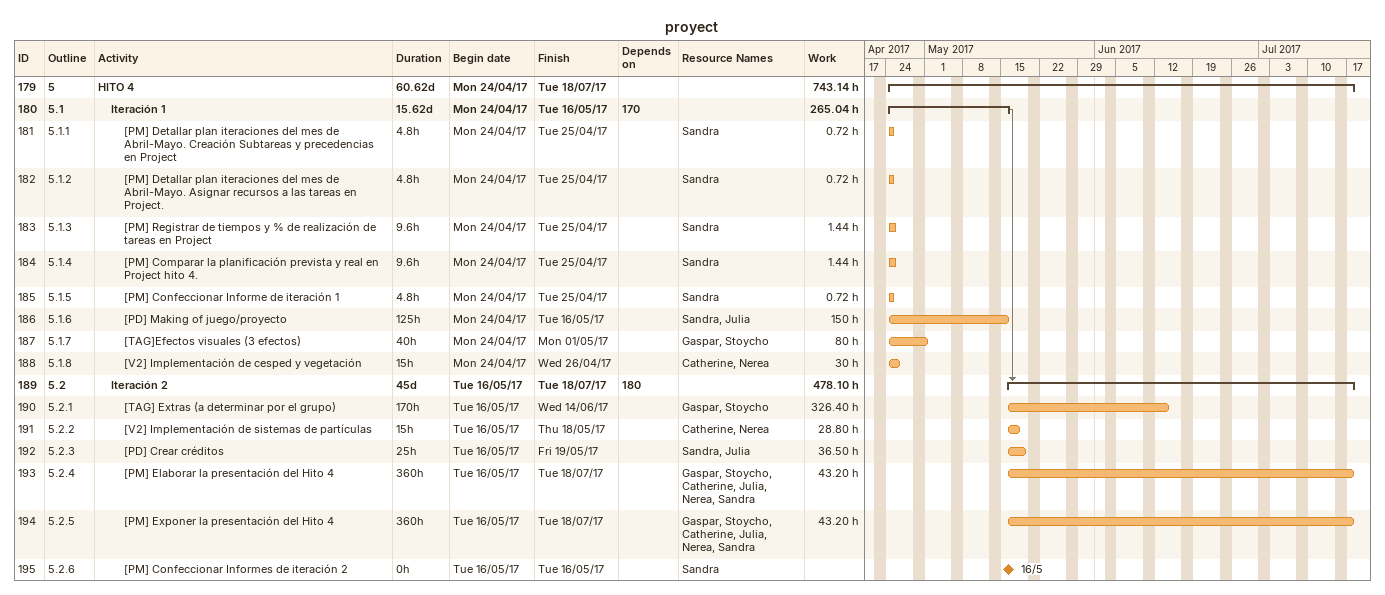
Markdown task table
proyect

| ID | WBS | Task | Duration | Start | Finish | Predecessors | Resources | Work (h) |
|---|---|---|---|---|---|---|---|---|
| 179 | 5 | **HITO 4** | 60.62d | 2017-04-24 | 2017-07-18 |  |  | 743.14 |
| 180 | 5.1 | **Iteración 1** | 15.62d | 2017-04-24 | 2017-05-16 | 170 |  | 265.04 |
| 181 | 5.1.1 | [PM] Detallar plan iteraciones del mes de Abril-Mayo. Creación Subtareas y precedencias en Project | 4.8h | 2017-04-24 | 2017-04-25 |  | Sandra | 0.72 |
| 182 | 5.1.2 | [PM] Detallar plan iteraciones del mes de Abril-Mayo. Asignar recursos a las tareas en Project. | 4.8h | 2017-04-24 | 2017-04-25 |  | Sandra | 0.72 |
| 183 | 5.1.3 | [PM] Registrar de tiempos y % de realización de tareas en Project | 9.6h | 2017-04-24 | 2017-04-25 |  | Sandra | 1.44 |
| 184 | 5.1.4 | [PM] Comparar la planificación prevista y real en Project hito 4. | 9.6h | 2017-04-24 | 2017-04-25 |  | Sandra | 1.44 |
| 185 | 5.1.5 | [PM] Confeccionar Informe de iteración 1 | 4.8h | 2017-04-24 | 2017-04-25 |  | Sandra | 0.72 |
| 186 | 5.1.6 | [PD] Making of juego/proyecto | 125h | 2017-04-24 | 2017-05-16 |  | Sandra, Julia | 150 |
| 187 | 5.1.7 | [TAG]Efectos visuales (3 efectos) | 40h | 2017-04-24 | 2017-05-01 |  | Gaspar, Stoycho | 80 |
| 188 | 5.1.8 | [V2] Implementación de cesped y vegetación | 15h | 2017-04-24 | 2017-04-26 |  | Catherine, Nerea | 30 |
| 189 | 5.2 | **Iteración 2** | 45d | 2017-05-16 | 2017-07-18 | 180 |  | 478.10 |
| 190 | 5.2.1 | [TAG] Extras (a determinar por el grupo) | 170h | 2017-05-16 | 2017-06-14 |  | Gaspar, Stoycho | 326.40 |
| 191 | 5.2.2 | [V2] Implementación de sistemas de partículas | 15h | 2017-05-16 | 2017-05-18 |  | Catherine, Nerea | 28.80 |
| 192 | 5.2.3 | [PD] Crear créditos | 25h | 2017-05-16 | 2017-05-19 |  | Sandra, Julia | 36.50 |
| 193 | 5.2.4 | [PM] Elaborar la presentación del Hito 4 | 360h | 2017-05-16 | 2017-07-18 |  | Gaspar, Stoycho, Catherine, Julia, Nerea, Sandra | 43.20 |
| 194 | 5.2.5 | [PM] Exponer la presentación del Hito 4 | 360h | 2017-05-16 | 2017-07-18 |  | Gaspar, Stoycho, Catherine, Julia, Nerea, Sandra | 43.20 |
| 195 | 5.2.6 | [PM] Confeccionar Informes de iteración 2 | 0h | 2017-05-16 | 2017-05-16 |  | Sandra |  |
